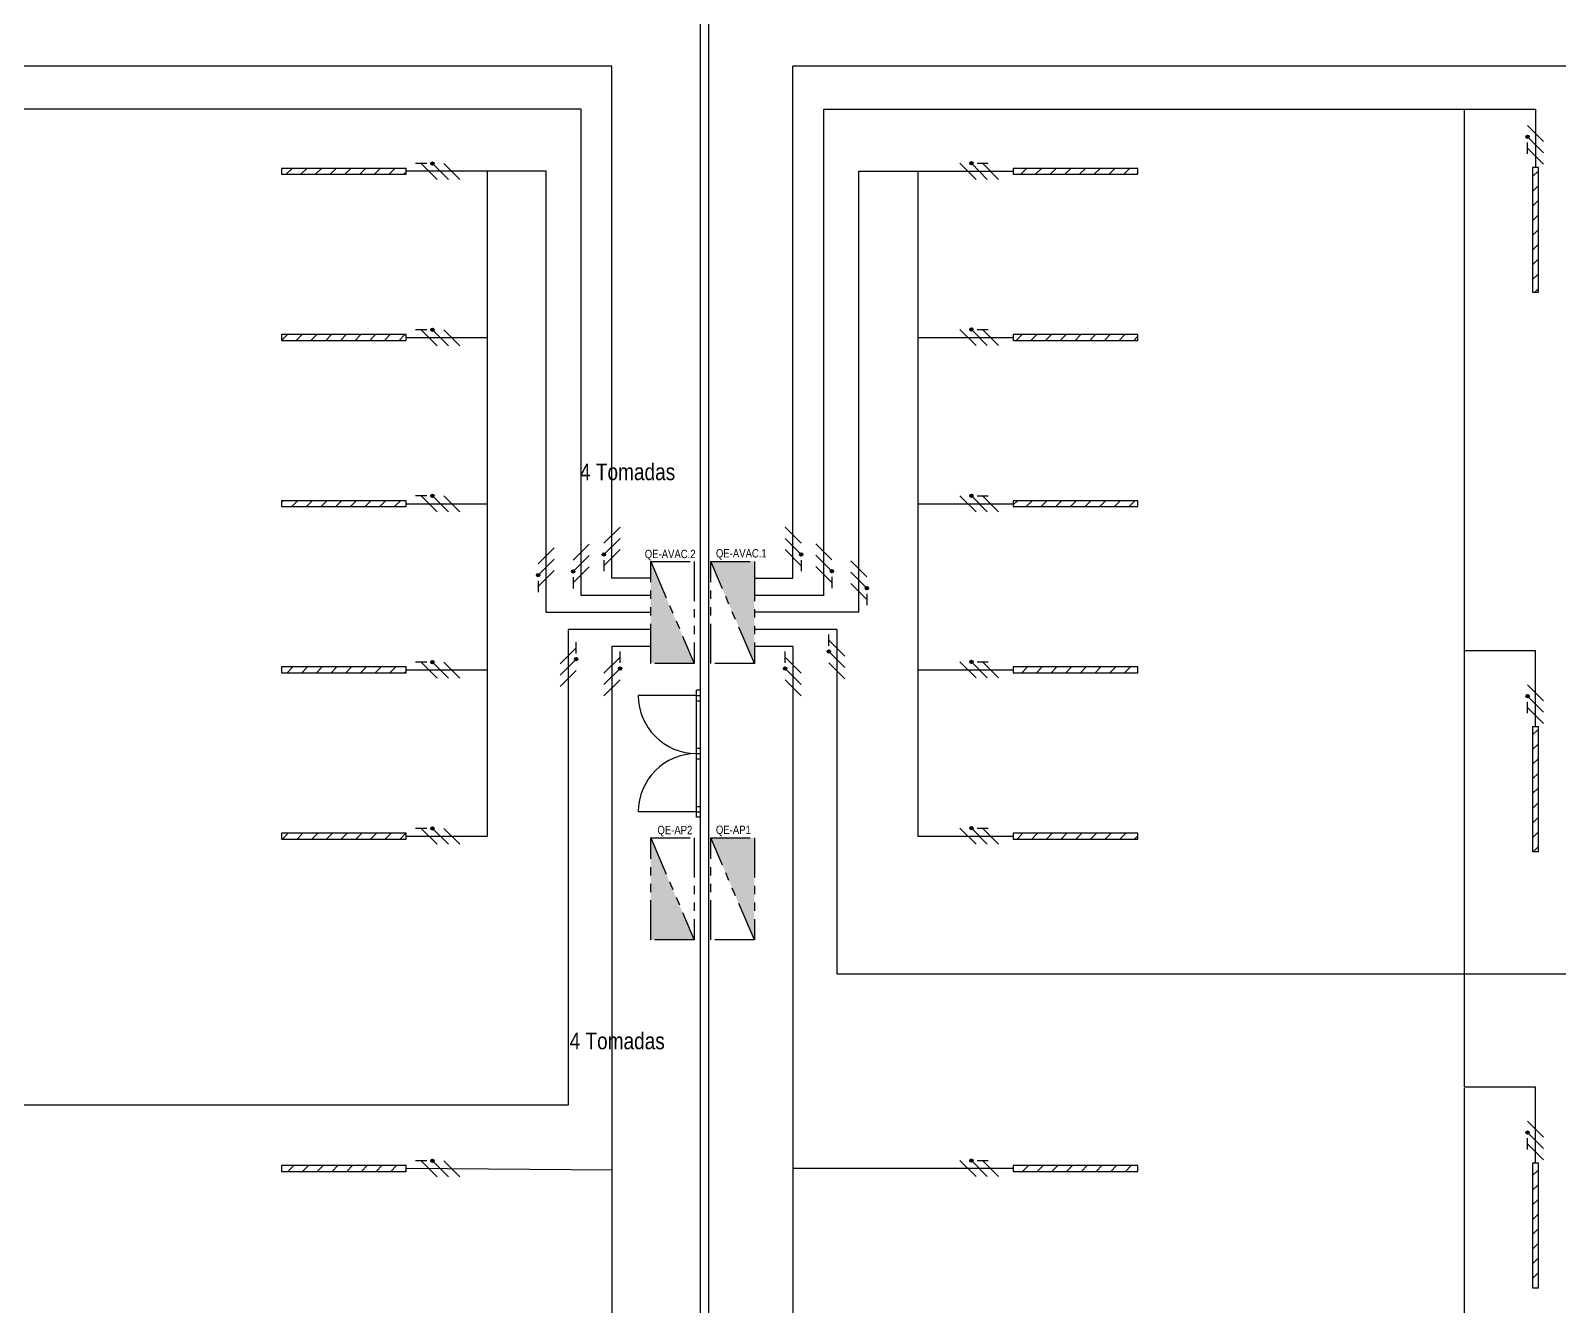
# Model space of a CAD drawing. Header units: millimetres. Extents: x -35961 to -35580, y 154458 to 154764.
# Drawn here: x -35837.5 to -35819.11, y 154649.51 to 154664.86 of the extents above; entities that cross this region are included whole.
import ezdxf

# ---------------------------------------------------------------- set-up
doc = ezdxf.new("R2010")
doc.units = ezdxf.units.MM
doc.header["$MEASUREMENT"] = 0
doc.linetypes.add('PHANTOM2', pattern=[31.75, 15.875, -3.175, 3.175, -3.175, 3.175, -3.175])
for name, color, linetype in [('ELÉCTRICO', 255, 'Continuous'), ('Iluminação', 2, 'Continuous'), ('IluminaçãoPlanta', 50, 'Continuous'), ('NomeMáquinas', 41, 'Continuous'), ('NomesQuadros', 255, 'Continuous'), ('Projecto', 252, 'Continuous'), ('QuadrosEletricos', 80, 'Continuous')]:
    doc.layers.add(name, color=color, linetype=linetype)
doc.styles.get("Standard").update_dxf_attribs({"font": 'ARIALN.TTF'})

msp = doc.modelspace()

# ---------------------------------------------------------------- hatches: boundary and pattern name
at = {"layer": 'IluminaçãoPlanta', "linetype": 'Continuous', "ltscale": 0.03, "transparency": 33554687}
h = msp.add_hatch(dxfattribs=at)
h.set_pattern_fill('ANSI31', color=256)
h.set_pattern_definition([(45, (1e-11, 29.68775), (-0.08838834765, 0.08838834765), [])])
h.paths.add_polyline_path([(-35783.935, 154644.146), (-35785.435, 154644.146), (-35785.435, 154644.076), (-35783.935, 154644.076)])
h.paths.add_polyline_path([(-35812.322, 154643.204), (-35813.822, 154643.204), (-35813.822, 154643.134), (-35812.322, 154643.134)])
h.paths.add_polyline_path([(-35812.322, 154645.204), (-35813.822, 154645.204), (-35813.822, 154645.134), (-35812.322, 154645.134)])
h.paths.add_polyline_path([(-35812.322, 154647.204), (-35813.822, 154647.204), (-35813.822, 154647.134), (-35812.322, 154647.134)])
h.paths.add_polyline_path([(-35812.322, 154649.204), (-35813.822, 154649.204), (-35813.822, 154649.134), (-35812.322, 154649.134)])
h.paths.add_polyline_path([(-35812.322, 154651.204), (-35813.822, 154651.204), (-35813.822, 154651.134), (-35812.322, 154651.134)])
h.paths.add_polyline_path([(-35812.322, 154655.204), (-35813.822, 154655.204), (-35813.822, 154655.134), (-35812.322, 154655.134)])
h.paths.add_polyline_path([(-35812.322, 154657.204), (-35813.822, 154657.204), (-35813.822, 154657.134), (-35812.322, 154657.134)])
h.paths.add_polyline_path([(-35812.322, 154659.204), (-35813.822, 154659.204), (-35813.822, 154659.134), (-35812.322, 154659.134)])
h.paths.add_polyline_path([(-35812.322, 154661.204), (-35813.822, 154661.204), (-35813.822, 154661.134), (-35812.322, 154661.134)])
h.paths.add_polyline_path([(-35812.322, 154663.204), (-35813.822, 154663.204), (-35813.822, 154663.134), (-35812.322, 154663.134)])
h.paths.add_polyline_path([(-35824.18, 154663.204), (-35825.68, 154663.204), (-35825.68, 154663.134), (-35824.18, 154663.134)])
h.paths.add_polyline_path([(-35824.18, 154661.204), (-35825.68, 154661.204), (-35825.68, 154661.134), (-35824.18, 154661.134)])
h.paths.add_polyline_path([(-35819.361, 154663.215), (-35819.431, 154663.215), (-35819.431, 154661.715), (-35819.361, 154661.715)])
h.paths.add_polyline_path([(-35824.18, 154659.204), (-35825.68, 154659.204), (-35825.68, 154659.134), (-35824.18, 154659.134)])
h.paths.add_polyline_path([(-35824.18, 154657.204), (-35825.68, 154657.204), (-35825.68, 154657.134), (-35824.18, 154657.134)])
h.paths.add_polyline_path([(-35824.18, 154655.204), (-35825.68, 154655.204), (-35825.68, 154655.134), (-35824.18, 154655.134)])
h.paths.add_polyline_path([(-35819.361, 154656.485), (-35819.431, 154656.485), (-35819.431, 154654.985), (-35819.361, 154654.985)])
h.paths.add_polyline_path([(-35824.18, 154651.204), (-35825.68, 154651.204), (-35825.68, 154651.134), (-35824.18, 154651.134)])
h.paths.add_polyline_path([(-35824.18, 154649.204), (-35825.68, 154649.204), (-35825.68, 154649.134), (-35824.18, 154649.134)])
h.paths.add_polyline_path([(-35819.361, 154651.234), (-35819.431, 154651.234), (-35819.431, 154649.734), (-35819.361, 154649.734)])
h.paths.add_polyline_path([(-35824.18, 154647.204), (-35825.68, 154647.204), (-35825.68, 154647.134), (-35824.18, 154647.134)])
h.paths.add_polyline_path([(-35824.18, 154645.204), (-35825.68, 154645.204), (-35825.68, 154645.134), (-35824.18, 154645.134)])
h.paths.add_polyline_path([(-35824.18, 154643.204), (-35825.68, 154643.204), (-35825.68, 154643.134), (-35824.18, 154643.134)])
h.paths.add_polyline_path([(-35819.361, 154644.704), (-35819.431, 154644.704), (-35819.431, 154643.204), (-35819.361, 154643.204)])
h.paths.add_polyline_path([(-35836.455, 154669.428), (-35836.525, 154669.428), (-35836.525, 154667.928), (-35836.455, 154667.928)])
h.paths.add_polyline_path([(-35840.08, 154669.428), (-35840.15, 154669.428), (-35840.15, 154667.928), (-35840.08, 154667.928)])
h.paths.add_polyline_path([(-35843.705, 154669.428), (-35843.775, 154669.428), (-35843.775, 154667.928), (-35843.705, 154667.928)])
h.paths.add_polyline_path([(-35838.337, 154663.18), (-35838.407, 154663.18), (-35838.407, 154661.68), (-35838.337, 154661.68)])
h.paths.add_polyline_path([(-35844.138, 154663.204), (-35845.638, 154663.204), (-35845.638, 154663.134), (-35844.138, 154663.134)])
h.paths.add_polyline_path([(-35844.138, 154661.204), (-35845.638, 154661.204), (-35845.638, 154661.134), (-35844.138, 154661.134)])
h.paths.add_polyline_path([(-35844.138, 154659.204), (-35845.638, 154659.204), (-35845.638, 154659.134), (-35844.138, 154659.134)])
h.paths.add_polyline_path([(-35832.983, 154663.169), (-35832.983, 154663.204), (-35834.483, 154663.204), (-35834.483, 154663.134), (-35832.983, 154663.134)])
h.paths.add_polyline_path([(-35832.983, 154661.204), (-35834.483, 154661.204), (-35834.483, 154661.134), (-35832.983, 154661.134), (-35832.983, 154661.169)])
h.paths.add_polyline_path([(-35832.983, 154659.169), (-35832.983, 154659.204), (-35834.483, 154659.204), (-35834.483, 154659.134), (-35832.983, 154659.134)])
h.paths.add_polyline_path([(-35832.983, 154657.204), (-35834.483, 154657.204), (-35834.483, 154657.134), (-35832.983, 154657.134), (-35832.983, 154657.169)])
h.paths.add_polyline_path([(-35838.337, 154657.852), (-35838.407, 154657.852), (-35838.407, 154656.352), (-35838.337, 154656.352)])
h.paths.add_polyline_path([(-35832.983, 154655.204), (-35834.483, 154655.204), (-35834.483, 154655.134), (-35832.983, 154655.134), (-35832.983, 154655.169)])
h.paths.add_polyline_path([(-35844.138, 154657.169), (-35844.138, 154657.204), (-35845.638, 154657.204), (-35845.638, 154657.134), (-35844.138, 154657.134)])
h.paths.add_polyline_path([(-35844.138, 154655.204), (-35845.638, 154655.204), (-35845.638, 154655.134), (-35844.138, 154655.134), (-35844.138, 154655.169)])
h.paths.add_polyline_path([(-35838.337, 154653.852), (-35838.407, 154653.852), (-35838.407, 154652.352), (-35838.337, 154652.352)])
h.paths.add_polyline_path([(-35844.147, 154651.169), (-35844.147, 154651.204), (-35845.647, 154651.204), (-35845.647, 154651.134), (-35844.147, 154651.134)])
h.paths.add_polyline_path([(-35844.147, 154649.204), (-35845.647, 154649.204), (-35845.647, 154649.134), (-35844.147, 154649.134), (-35844.147, 154649.169)])
h.paths.add_polyline_path([(-35838.337, 154649.852), (-35838.407, 154649.852), (-35838.407, 154648.352), (-35838.337, 154648.352)])
h.paths.add_polyline_path([(-35844.147, 154647.204), (-35845.647, 154647.204), (-35845.647, 154647.134), (-35844.147, 154647.134), (-35844.147, 154647.169)])
h.paths.add_polyline_path([(-35832.983, 154651.204), (-35834.483, 154651.204), (-35834.483, 154651.134), (-35832.983, 154651.134), (-35832.983, 154651.169)])
h.paths.add_polyline_path([(-35832.983, 154649.169), (-35832.983, 154649.204), (-35834.483, 154649.204), (-35834.483, 154649.134), (-35832.983, 154649.134)])
h.paths.add_polyline_path([(-35832.983, 154647.169), (-35832.983, 154647.204), (-35834.483, 154647.204), (-35834.483, 154647.134), (-35832.983, 154647.134)])
h.paths.add_polyline_path([(-35832.983, 154645.169), (-35832.983, 154645.204), (-35834.483, 154645.204), (-35834.483, 154645.134), (-35832.983, 154645.134)])
h.paths.add_polyline_path([(-35832.983, 154643.204), (-35834.483, 154643.204), (-35834.483, 154643.134), (-35832.983, 154643.134), (-35832.983, 154643.169)])
h.paths.add_polyline_path([(-35838.337, 154644.669), (-35838.407, 154644.669), (-35838.407, 154643.169), (-35838.337, 154643.169)])
h.paths.add_polyline_path([(-35844.147, 154643.204), (-35845.647, 154643.204), (-35845.647, 154643.134), (-35844.147, 154643.134), (-35844.147, 154643.169)])
h.paths.add_polyline_path([(-35844.147, 154645.169), (-35844.147, 154645.204), (-35845.647, 154645.204), (-35845.647, 154645.134), (-35844.147, 154645.134)])
h.paths.add_polyline_path([(-35841.761, 154637.133), (-35843.261, 154637.133), (-35843.261, 154637.063), (-35841.761, 154637.063)])
h.paths.add_polyline_path([(-35841.761, 154635.093), (-35843.261, 154635.093), (-35843.261, 154635.023), (-35841.761, 154635.023)])
h.paths.add_polyline_path([(-35841.761, 154633.253), (-35843.261, 154633.253), (-35843.261, 154633.183), (-35841.761, 154633.183)])
h.paths.add_polyline_path([(-35841.761, 154631.413), (-35843.261, 154631.413), (-35843.261, 154631.343), (-35841.761, 154631.343)])
h.paths.add_polyline_path([(-35820.618, 154637.801), (-35820.618, 154638.249), (-35820.723, 154638.249), (-35820.723, 154637.801)], flags=9)
h.paths.add_polyline_path([(-35825.267, 154635.096), (-35824.818, 154635.096), (-35824.818, 154635.201), (-35825.267, 154635.201)], flags=9)
h.paths.add_polyline_path([(-35830.542, 154636.271), (-35830.093, 154636.271), (-35830.093, 154636.376), (-35830.542, 154636.376)], flags=9)
h.paths.add_polyline_path([(-35834.944, 154636.249), (-35834.495, 154636.249), (-35834.495, 154636.354), (-35834.944, 154636.354)], flags=9)
h.paths.add_polyline_path([(-35831.681, 154634.356), (-35831.232, 154634.356), (-35831.232, 154634.461), (-35831.681, 154634.461)], flags=9)
h.paths.add_polyline_path([(-35833.78, 154633.918), (-35833.152, 154633.918), (-35833.152, 154634.408), (-35833.78, 154634.408)], flags=9)
h.paths.add_polyline_path([(-35835.081, 154633.918), (-35834.453, 154633.918), (-35834.453, 154634.408), (-35835.081, 154634.408)], flags=9)
h.paths.add_polyline_path([(-35837.183, 154631.878), (-35837.183, 154632.295), (-35837.32, 154632.295), (-35837.32, 154631.878)], flags=9)
h.paths.add_polyline_path([(-35837.183, 154631.203), (-35837.183, 154631.62), (-35837.319, 154631.62), (-35837.319, 154631.203)], flags=9)
h.paths.add_polyline_path([(-35837.141, 154630.365), (-35837.141, 154631.092), (-35837.414, 154631.092), (-35837.414, 154630.365)], flags=9)
h.paths.add_polyline_path([(-35837.141, 154629.595), (-35837.141, 154630.322), (-35837.414, 154630.322), (-35837.414, 154629.595)], flags=9)
h.paths.add_polyline_path([(-35820.397, 154637.72), (-35819.151, 154637.72), (-35819.151, 154638.141), (-35820.397, 154638.141)], flags=9)
h.paths.add_polyline_path([(-35845.857, 154638.164), (-35844.611, 154638.164), (-35844.611, 154638.585), (-35845.857, 154638.585)], flags=9)
h.paths.add_polyline_path([(-35832.406, 154666.646), (-35831.16, 154666.646), (-35831.16, 154667.067), (-35832.406, 154667.067)], flags=9)
h.paths.add_polyline_path([(-35814.034, 154667.154), (-35812.788, 154667.154), (-35812.788, 154667.574), (-35814.034, 154667.574)], flags=9)
h.paths.add_polyline_path([(-35822.226, 154667.12), (-35821.095, 154667.12), (-35821.095, 154667.541), (-35822.226, 154667.541)], flags=9)
h.paths.add_polyline_path([(-35830.946, 154659.343), (-35829.7, 154659.343), (-35829.7, 154659.763), (-35830.946, 154659.763)], flags=9)
h.paths.add_polyline_path([(-35831.071, 154652.495), (-35829.825, 154652.495), (-35829.825, 154652.915), (-35831.071, 154652.915)], flags=9)
h.paths.add_polyline_path([(-35792.67, 154621.399), (-35789.458, 154621.399), (-35789.458, 154621.924), (-35792.67, 154621.924)], flags=9)
h.paths.add_polyline_path([(-35782.842, 154640.578), (-35778.81, 154640.578), (-35778.81, 154641.314), (-35782.842, 154641.314)], flags=9)
h.paths.add_polyline_path([(-35782.89, 154642.28), (-35775.762, 154642.28), (-35775.762, 154643.016), (-35782.89, 154643.016)], flags=9)
h.paths.add_polyline_path([(-35782.917, 154643.736), (-35778.997, 154643.736), (-35778.997, 154644.472), (-35782.917, 154644.472)], flags=9)
h.paths.add_polyline_path([(-35788.012, 154644.729), (-35779.324, 154644.729), (-35779.324, 154646.201), (-35788.012, 154646.201)], flags=9)
h.paths.add_polyline_path([(-35846.773, 154629.558), (-35845.23, 154629.558), (-35845.23, 154629.786), (-35846.773, 154629.786)], flags=9)
h.paths.add_polyline_path([(-35847.183, 154629.614), (-35846.923, 154629.614), (-35846.923, 154629.764), (-35847.183, 154629.764)], flags=9)
h.paths.add_polyline_path([(-35836.957, 154634.28), (-35835.711, 154634.28), (-35835.711, 154634.458), (-35836.957, 154634.458)], flags=9)
h.paths.add_polyline_path([(-35837.347, 154634.288), (-35837.088, 154634.288), (-35837.088, 154634.438), (-35837.347, 154634.438)], flags=9)
h.paths.add_polyline_path([(-35823.309, 154638.5), (-35823.05, 154638.5), (-35823.05, 154638.65), (-35823.309, 154638.65)], flags=9)
h.paths.add_polyline_path([(-35828.94, 154638.569), (-35828.68, 154638.569), (-35828.68, 154638.719), (-35828.94, 154638.719)], flags=9)
h.paths.add_polyline_path([(-35837.253, 154636.263), (-35836.993, 154636.263), (-35836.993, 154636.413), (-35837.253, 154636.413)], flags=9)
h.paths.add_polyline_path([(-35832.018, 154638.532), (-35831.754, 154638.532), (-35831.754, 154638.682), (-35832.018, 154638.682)], flags=9)
h.paths.add_polyline_path([(-35820.322, 154638.615), (-35820.091, 154638.615), (-35820.091, 154638.765), (-35820.322, 154638.765)], flags=9)
h.paths.add_polyline_path([(-35821.094, 154629.561), (-35820.834, 154629.561), (-35820.834, 154629.711), (-35821.094, 154629.711)], flags=9)
h.paths.add_polyline_path([(-35848.945, 154665.864), (-35848.074, 154665.864), (-35848.074, 154666.074), (-35848.945, 154666.074)], flags=9)
h.paths.add_polyline_path([(-35779.778, 154658.202), (-35778.092, 154658.202), (-35778.092, 154658.63), (-35779.778, 154658.63)], flags=9)
h.paths.add_polyline_path([(-35779.767, 154659.099), (-35778.116, 154659.099), (-35778.116, 154659.527), (-35779.767, 154659.527)], flags=9)
h.paths.add_polyline_path([(-35780.334, 154662.55), (-35778.191, 154662.55), (-35778.191, 154662.979), (-35780.334, 154662.979)], flags=9)
h.paths.add_polyline_path([(-35779.778, 154658.66), (-35778.093, 154658.66), (-35778.093, 154659.088), (-35779.778, 154659.088)], flags=9)
h.paths.add_polyline_path([(-35788.231, 154658.605), (-35782.619, 154658.605), (-35782.619, 154659.154), (-35788.231, 154659.154)], flags=9)
h.paths.add_polyline_path([(-35788.231, 154658.125), (-35782.139, 154658.125), (-35782.139, 154658.674), (-35788.231, 154658.674)], flags=9)
h.paths.add_polyline_path([(-35789.529, 154658.237), (-35788.689, 154658.237), (-35788.689, 154658.597), (-35789.529, 154658.597)], flags=9)
h.paths.add_polyline_path([(-35789.529, 154658.717), (-35788.677, 154658.717), (-35788.677, 154659.077), (-35789.529, 154659.077)], flags=9)
h.paths.add_polyline_path([(-35822.961, 154629.502), (-35821.251, 154629.502), (-35821.251, 154629.73), (-35822.961, 154629.73)], flags=9)
h.paths.add_polyline_path([(-35819.872, 154638.624), (-35817.36, 154638.624), (-35817.36, 154638.774), (-35819.872, 154638.774)], flags=9)
h.paths.add_polyline_path([(-35814.933, 154635.933), (-35813.708, 154635.933), (-35813.708, 154636.201), (-35814.933, 154636.201)], flags=9)
h.paths.add_polyline_path([(-35814.901, 154633.953), (-35813.676, 154633.953), (-35813.676, 154634.221), (-35814.901, 154634.221)], flags=9)
h.paths.add_polyline_path([(-35814.092, 154635.174), (-35810.599, 154635.174), (-35810.599, 154635.517), (-35814.092, 154635.517)], flags=9)
h.paths.add_polyline_path([(-35814.892, 154637.931), (-35811.099, 154637.931), (-35811.099, 154638.274), (-35814.892, 154638.274)], flags=9)
h.paths.add_polyline_path([(-35814.145, 154634.318), (-35810.638, 154634.318), (-35810.638, 154634.661), (-35814.145, 154634.661)], flags=9)
h.paths.add_polyline_path([(-35814.877, 154632.108), (-35811.07, 154632.108), (-35811.07, 154632.451), (-35814.877, 154632.451)], flags=9)
h.paths.add_polyline_path([(-35812.743, 154635.783), (-35812.104, 154635.783), (-35812.104, 154636.053), (-35812.743, 154636.053)], flags=9)
h.paths.add_polyline_path([(-35814.724, 154636.243), (-35814.085, 154636.243), (-35814.085, 154636.513), (-35814.724, 154636.513)], flags=9)
h.paths.add_polyline_path([(-35814.724, 154638.293), (-35814.077, 154638.293), (-35814.077, 154638.563), (-35814.724, 154638.563)], flags=9)
h.paths.add_polyline_path([(-35812.745, 154634.073), (-35812.107, 154634.073), (-35812.107, 154634.343), (-35812.745, 154634.343)], flags=9)
h.paths.add_polyline_path([(-35814.699, 154633.613), (-35814.06, 154633.613), (-35814.06, 154633.883), (-35814.699, 154633.883)], flags=9)
h.paths.add_polyline_path([(-35814.724, 154631.863), (-35814.094, 154631.863), (-35814.094, 154632.133), (-35814.724, 154632.133)], flags=9)
h.paths.add_polyline_path([(-35836.89, 154636.312), (-35835.835, 154636.312), (-35835.835, 154636.462), (-35836.89, 154636.462)], flags=9)
h.paths.add_polyline_path([(-35831.664, 154638.541), (-35830.167, 154638.541), (-35830.167, 154638.719), (-35831.664, 154638.719)], flags=9)
h.paths.add_polyline_path([(-35828.596, 154638.582), (-35826.003, 154638.582), (-35826.003, 154638.761), (-35828.596, 154638.761)], flags=9)
h.paths.add_polyline_path([(-35822.956, 154638.469), (-35822.206, 154638.469), (-35822.206, 154638.647), (-35822.956, 154638.647)], flags=9)
h.paths.add_polyline_path([(-35779.839, 154660.633), (-35778.153, 154660.633), (-35778.153, 154661.061), (-35779.839, 154661.061)], flags=9)
h.paths.add_polyline_path([(-35788.262, 154660.563), (-35782.193, 154660.563), (-35782.193, 154661.112), (-35788.262, 154661.112)], flags=9)
h.paths.add_polyline_path([(-35789.56, 154660.675), (-35788.697, 154660.675), (-35788.697, 154661.035), (-35789.56, 154661.035)], flags=9)
h.paths.add_polyline_path([(-35832.638, 154638.99), (-35830.472, 154638.99), (-35830.472, 154639.264), (-35832.638, 154639.264)], flags=9)
h.paths.add_polyline_path([(-35830.286, 154639.026), (-35829.647, 154639.026), (-35829.647, 154639.296), (-35830.286, 154639.296)], flags=9)
h.paths.add_polyline_path([(-35821.24, 154666.586), (-35820.056, 154666.586), (-35820.056, 154666.736), (-35821.24, 154666.736)], flags=9)
h.paths.add_polyline_path([(-35814.894, 154666.568), (-35813.763, 154666.568), (-35813.763, 154666.718), (-35814.894, 154666.718)], flags=9)
h.paths.add_polyline_path([(-35835.139, 154666.628), (-35833.72, 154666.628), (-35833.72, 154666.857), (-35835.139, 154666.857)], flags=9)
h.paths.add_polyline_path([(-35828.286, 154639.027), (-35826.155, 154639.027), (-35826.155, 154639.302), (-35828.286, 154639.302)], flags=9)
h.paths.add_polyline_path([(-35780.162, 154666.005), (-35778.247, 154666.005), (-35778.247, 154666.434), (-35780.162, 154666.434)], flags=9)
h.paths.add_polyline_path([(-35779.785, 154659.621), (-35778.1, 154659.621), (-35778.1, 154660.049), (-35779.785, 154660.049)], flags=9)
h.paths.add_polyline_path([(-35779.777, 154660.135), (-35778.126, 154660.135), (-35778.126, 154660.564), (-35779.777, 154660.564)], flags=9)
h.paths.add_polyline_path([(-35780.062, 154661.095), (-35778.148, 154661.095), (-35778.148, 154661.523), (-35780.062, 154661.523)], flags=9)
h.paths.add_polyline_path([(-35780.077, 154661.569), (-35778.163, 154661.569), (-35778.163, 154661.998), (-35780.077, 154661.998)], flags=9)
h.paths.add_polyline_path([(-35780.066, 154662.065), (-35778.163, 154662.065), (-35778.163, 154662.494), (-35780.066, 154662.494)], flags=9)
h.paths.add_polyline_path([(-35780.347, 154663.028), (-35778.204, 154663.028), (-35778.204, 154663.457), (-35780.347, 154663.457)], flags=9)
h.paths.add_polyline_path([(-35780.126, 154663.499), (-35778.211, 154663.499), (-35778.211, 154663.928), (-35780.126, 154663.928)], flags=9)
h.paths.add_polyline_path([(-35779.874, 154663.979), (-35778.2, 154663.979), (-35778.2, 154664.408), (-35779.874, 154664.408)], flags=9)
h.paths.add_polyline_path([(-35780.137, 154664.495), (-35778.223, 154664.495), (-35778.223, 154664.923), (-35780.137, 154664.923)], flags=9)
h.paths.add_polyline_path([(-35780.118, 154664.996), (-35778.238, 154664.996), (-35778.238, 154665.424), (-35780.118, 154665.424)], flags=9)
h.paths.add_polyline_path([(-35779.922, 154665.525), (-35778.236, 154665.525), (-35778.236, 154665.954), (-35779.922, 154665.954)], flags=9)
h.paths.add_polyline_path([(-35780.124, 154666.561), (-35778.244, 154666.561), (-35778.244, 154666.99), (-35780.124, 154666.99)], flags=9)
h.paths.add_polyline_path([(-35788.238, 154659.566), (-35782.649, 154659.566), (-35782.649, 154660.115), (-35788.238, 154660.115)], flags=9)
h.paths.add_polyline_path([(-35788.296, 154662.005), (-35784.65, 154662.005), (-35784.65, 154662.554), (-35788.296, 154662.554)], flags=9)
h.paths.add_polyline_path([(-35788.296, 154663.445), (-35784.353, 154663.445), (-35784.353, 154663.994), (-35788.296, 154663.994)], flags=9)
h.paths.add_polyline_path([(-35788.289, 154665.571), (-35784.695, 154665.571), (-35784.695, 154666), (-35788.289, 154666)], flags=9)
h.paths.add_polyline_path([(-35788.286, 154666.607), (-35786.486, 154666.607), (-35786.486, 154667.036), (-35788.286, 154667.036)], flags=9)
h.paths.add_polyline_path([(-35780.136, 154667.088), (-35778.233, 154667.088), (-35778.233, 154667.516), (-35780.136, 154667.516)], flags=9)
h.paths.add_polyline_path([(-35788.252, 154659.186), (-35786.292, 154659.186), (-35786.292, 154659.615), (-35788.252, 154659.615)], flags=9)
h.paths.add_polyline_path([(-35788.276, 154660.181), (-35786.316, 154660.181), (-35786.316, 154660.61), (-35788.276, 154660.61)], flags=9)
h.paths.add_polyline_path([(-35788.242, 154661.156), (-35784.83, 154661.156), (-35784.83, 154661.516), (-35788.242, 154661.516)], flags=9)
h.paths.add_polyline_path([(-35788.296, 154662.485), (-35783.965, 154662.485), (-35783.965, 154663.034), (-35788.296, 154663.034)], flags=9)
h.paths.add_polyline_path([(-35788.242, 154661.636), (-35784.705, 154661.636), (-35784.705, 154661.996), (-35788.242, 154661.996)], flags=9)
h.paths.add_polyline_path([(-35788.296, 154662.965), (-35784.033, 154662.965), (-35784.033, 154663.514), (-35788.296, 154663.514)], flags=9)
h.paths.add_polyline_path([(-35788.296, 154663.925), (-35784.193, 154663.925), (-35784.193, 154664.474), (-35788.296, 154664.474)], flags=9)
h.paths.add_polyline_path([(-35789.536, 154659.198), (-35788.685, 154659.198), (-35788.685, 154659.558), (-35789.536, 154659.558)], flags=9)
h.paths.add_polyline_path([(-35789.536, 154659.678), (-35788.685, 154659.678), (-35788.685, 154660.038), (-35789.536, 154660.038)], flags=9)
h.paths.add_polyline_path([(-35789.56, 154660.192), (-35788.709, 154660.192), (-35788.709, 154660.552), (-35789.56, 154660.552)], flags=9)
h.paths.add_polyline_path([(-35789.56, 154661.156), (-35788.709, 154661.156), (-35788.709, 154661.516), (-35789.56, 154661.516)], flags=9)
h.paths.add_polyline_path([(-35789.56, 154661.636), (-35788.709, 154661.636), (-35788.709, 154661.996), (-35789.56, 154661.996)], flags=9)
h.paths.add_polyline_path([(-35788.312, 154666.051), (-35782.089, 154666.051), (-35782.089, 154666.48), (-35788.312, 154666.48)], flags=9)
h.paths.add_polyline_path([(-35789.56, 154662.116), (-35788.777, 154662.116), (-35788.777, 154662.476), (-35789.56, 154662.476)], flags=9)
h.paths.add_polyline_path([(-35789.56, 154662.596), (-35788.709, 154662.596), (-35788.709, 154662.956), (-35789.56, 154662.956)], flags=9)
h.paths.add_polyline_path([(-35789.56, 154663.076), (-35788.949, 154663.076), (-35788.949, 154663.436), (-35789.56, 154663.436)], flags=9)
h.paths.add_polyline_path([(-35788.287, 154664.54), (-35785.299, 154664.54), (-35785.299, 154664.969), (-35788.287, 154664.969)], flags=9)
h.paths.add_polyline_path([(-35788.264, 154667.145), (-35782.235, 154667.145), (-35782.235, 154667.505), (-35788.264, 154667.505)], flags=9)
h.paths.add_polyline_path([(-35789.56, 154663.556), (-35788.937, 154663.556), (-35788.937, 154663.916), (-35789.56, 154663.916)], flags=9)
h.paths.add_polyline_path([(-35789.56, 154664.036), (-35788.937, 154664.036), (-35788.937, 154664.396), (-35789.56, 154664.396)], flags=9)
h.paths.add_polyline_path([(-35788.257, 154665.053), (-35785.726, 154665.053), (-35785.726, 154665.413), (-35788.257, 154665.413)], flags=9)
h.paths.add_polyline_path([(-35789.571, 154664.552), (-35788.949, 154664.552), (-35788.949, 154664.912), (-35789.571, 154664.912)], flags=9)
h.paths.add_polyline_path([(-35789.587, 154665.053), (-35788.964, 154665.053), (-35788.964, 154665.413), (-35789.587, 154665.413)], flags=9)
h.paths.add_polyline_path([(-35789.596, 154665.583), (-35788.962, 154665.583), (-35788.962, 154665.943), (-35789.596, 154665.943)], flags=9)
h.paths.add_polyline_path([(-35789.596, 154666.063), (-35788.973, 154666.063), (-35788.973, 154666.423), (-35789.596, 154666.423)], flags=9)
h.paths.add_polyline_path([(-35789.593, 154666.619), (-35788.97, 154666.619), (-35788.97, 154666.979), (-35789.593, 154666.979)], flags=9)
h.paths.add_polyline_path([(-35789.582, 154667.145), (-35789.028, 154667.145), (-35789.028, 154667.505), (-35789.582, 154667.505)], flags=9)
h.paths.add_polyline_path([(-35785.827, 154668.123), (-35780.644, 154668.123), (-35780.644, 154668.551), (-35785.827, 154668.551)], flags=9)
h.paths.add_polyline_path([(-35828.985, 154639.054), (-35828.526, 154639.054), (-35828.526, 154639.324), (-35828.985, 154639.324)], flags=9)
h.paths.add_polyline_path([(-35813.572, 154666.578), (-35812.934, 154666.578), (-35812.934, 154666.848), (-35813.572, 154666.848)], flags=9)
h.paths.add_polyline_path([(-35822.062, 154666.578), (-35821.423, 154666.578), (-35821.423, 154666.848), (-35822.062, 154666.848)], flags=9)
h.paths.add_polyline_path([(-35833.57, 154666.591), (-35832.983, 154666.591), (-35832.983, 154666.861), (-35833.57, 154666.861)], flags=9)
h.paths.add_polyline_path([(-35847.651, 154628.745), (-35843.942, 154628.745), (-35843.942, 154629.045), (-35847.651, 154629.045)], flags=9)
h = msp.add_hatch(color=256, dxfattribs=at)
h.dxf.hatch_style = 1
h.paths.add_polyline_path([(-35819.512, 154663.584, 1), (-35819.472, 154663.584, 1)])
h = msp.add_hatch(color=256, dxfattribs=at)
h.dxf.hatch_style = 1
h.paths.add_polyline_path([(-35832.688, 154663.262, 1), (-35832.648, 154663.262, 1)])
h = msp.add_hatch(color=256, dxfattribs=at)
h.dxf.hatch_style = 1
h.paths.add_polyline_path([(-35826.204, 154663.265, 1), (-35826.164, 154663.265, 1)])
h = msp.add_hatch(color=256, dxfattribs=at)
h.dxf.hatch_style = 1
h.paths.add_polyline_path([(-35832.688, 154661.262, 1), (-35832.648, 154661.262, 1)])
h = msp.add_hatch(color=256, dxfattribs=at)
h.dxf.hatch_style = 1
h.paths.add_polyline_path([(-35826.204, 154661.265, 1), (-35826.164, 154661.265, 1)])
h = msp.add_hatch(color=256, dxfattribs=at)
h.dxf.hatch_style = 1
h.paths.add_polyline_path([(-35832.688, 154659.262, 1), (-35832.648, 154659.262, 1)])
h = msp.add_hatch(color=256, dxfattribs=at)
h.dxf.hatch_style = 1
h.paths.add_polyline_path([(-35826.204, 154659.265, 1), (-35826.164, 154659.265, 1)])
h = msp.add_hatch(color=256, dxfattribs=at)
h.dxf.hatch_style = 1
h.paths.add_polyline_path([(-35830.584, 154658.559, 1), (-35830.624, 154658.559, 1)])
h = msp.add_hatch(color=256, dxfattribs=at)
h.dxf.hatch_style = 1
h.paths.add_polyline_path([(-35828.213, 154658.559, 1), (-35828.253, 154658.559, 1)])
h = msp.add_hatch(color=256, dxfattribs=at)
h.dxf.hatch_style = 1
h.paths.add_polyline_path([(-35831.376, 154658.309, 1), (-35831.416, 154658.309, 1)])
h = msp.add_hatch(color=256, dxfattribs=at)
h.dxf.hatch_style = 1
h.paths.add_polyline_path([(-35830.956, 154658.354, 1), (-35830.996, 154658.354, 1)])
h = msp.add_hatch(color=256, dxfattribs=at)
h.dxf.hatch_style = 1
h.paths.add_polyline_path([(-35827.841, 154658.356, 1), (-35827.881, 154658.356, 1)])
h = msp.add_hatch(color=256, dxfattribs=at)
h.dxf.hatch_style = 1
h.paths.add_polyline_path([(-35827.421, 154658.152, 1), (-35827.461, 154658.152, 1)])
h = msp.add_hatch(color=256, dxfattribs=at)
h.dxf.hatch_style = 1
h.paths.add_polyline_path([(-35830.96, 154657.299, 1), (-35830.92, 154657.299, 1)])
h = msp.add_hatch(color=256, dxfattribs=at)
h.dxf.hatch_style = 1
h.paths.add_polyline_path([(-35827.917, 154657.39, 1), (-35827.877, 154657.39, 1)])
h = msp.add_hatch(color=256, dxfattribs=at)
h.dxf.hatch_style = 1
h.paths.add_polyline_path([(-35832.688, 154657.262, 1), (-35832.648, 154657.262, 1)])
h = msp.add_hatch(color=256, dxfattribs=at)
h.dxf.hatch_style = 1
h.paths.add_polyline_path([(-35830.431, 154657.185, 1), (-35830.391, 154657.185, 1)])
h = msp.add_hatch(color=256, dxfattribs=at)
h.dxf.hatch_style = 1
h.paths.add_polyline_path([(-35828.446, 154657.185, 1), (-35828.406, 154657.185, 1)])
h = msp.add_hatch(color=256, dxfattribs=at)
h.dxf.hatch_style = 1
h.paths.add_polyline_path([(-35826.204, 154657.265, 1), (-35826.164, 154657.265, 1)])
h = msp.add_hatch(color=256, dxfattribs=at)
h.dxf.hatch_style = 1
h.paths.add_polyline_path([(-35819.512, 154656.853, 1), (-35819.472, 154656.853, 1)])
h = msp.add_hatch(color=256, dxfattribs=at)
h.dxf.hatch_style = 1
h.paths.add_polyline_path([(-35832.688, 154655.262, 1), (-35832.648, 154655.262, 1)])
h = msp.add_hatch(color=256, dxfattribs=at)
h.dxf.hatch_style = 1
h.paths.add_polyline_path([(-35826.204, 154655.265, 1), (-35826.164, 154655.265, 1)])
h = msp.add_hatch(color=256, dxfattribs=at)
h.dxf.hatch_style = 1
h.paths.add_polyline_path([(-35819.512, 154651.602, 1), (-35819.472, 154651.602, 1)])
h = msp.add_hatch(color=256, dxfattribs=at)
h.dxf.hatch_style = 1
h.paths.add_polyline_path([(-35832.688, 154651.262, 1), (-35832.648, 154651.262, 1)])
h = msp.add_hatch(color=256, dxfattribs=at)
h.dxf.hatch_style = 1
h.paths.add_polyline_path([(-35826.204, 154651.265, 1), (-35826.164, 154651.265, 1)])
at = {"layer": 'QuadrosEletricos', "linetype": 'PHANTOM2', "ltscale": 0.03}
h = msp.add_hatch(color=256, dxfattribs=at)
h.dxf.hatch_style = 1
h.paths.add_polyline_path([(-35830.042, 154657.247), (-35829.517, 154657.247), (-35830.042, 154658.474)])
h = msp.add_hatch(color=256, dxfattribs=at)
h.dxf.hatch_style = 1
h.paths.add_polyline_path([(-35828.795, 154658.474), (-35829.32, 154658.474), (-35828.795, 154657.247)])
h = msp.add_hatch(color=256, dxfattribs=at)
h.dxf.hatch_style = 1
h.paths.add_polyline_path([(-35830.042, 154653.92), (-35829.517, 154653.92), (-35830.042, 154655.147)])
h = msp.add_hatch(color=256, dxfattribs=at)
h.dxf.hatch_style = 1
h.paths.add_polyline_path([(-35828.795, 154655.147), (-35829.32, 154655.147), (-35828.795, 154653.92)])

# ---------------------------------------------------------------- linework, layer by layer
at = {"layer": 'ELÉCTRICO', "color": 8, "linetype": 'Continuous', "ltscale": 0.03}
for p, q in [((-35829.446, 154666.281, 0), (-35829.446, 154638.883, 0)), ((-35829.446, 154666.281, 0), (-35829.446, 154638.883, 0)), ((-35829.446, 154666.281, 0), (-35829.446, 154638.883, 0)), ((-35829.446, 154666.281, 0), (-35829.446, 154638.883, 0)), ((-35829.446, 154666.281, 0), (-35829.446, 154638.883, 0)), ((-35829.446, 154666.281, 0), (-35829.446, 154638.883, 0)), ((-35829.348, 154666.281, 0), (-35829.348, 154638.883, 0))]:
    msp.add_line(p, q, dxfattribs=at)
at = {"layer": 'Iluminação'}
for p, q in [((-35819.3, 154663.527), (-35819.492, 154663.72)), ((-35819.3, 154663.391), (-35819.492, 154663.584)), ((-35819.492, 154663.379), (-35819.492, 154663.516)), ((-35819.3, 154663.255), (-35819.492, 154663.448)), ((-35832.736, 154663.262), (-35832.872, 154663.262)), ((-35832.612, 154663.07), (-35832.804, 154663.262)), ((-35832.476, 154663.07), (-35832.668, 154663.262)), ((-35832.339, 154663.07), (-35832.532, 154663.262)), ((-35826.321, 154663.265), (-35826.128, 154663.072)), ((-35826.184, 154663.265), (-35825.992, 154663.072)), ((-35826.116, 154663.265), (-35825.98, 154663.265)), ((-35826.048, 154663.265), (-35825.856, 154663.072)), ((-35832.736, 154661.262), (-35832.872, 154661.262)), ((-35832.612, 154661.07), (-35832.804, 154661.262)), ((-35832.476, 154661.07), (-35832.668, 154661.262)), ((-35832.339, 154661.07), (-35832.532, 154661.262)), ((-35826.321, 154661.265), (-35826.128, 154661.072)), ((-35826.184, 154661.265), (-35825.992, 154661.072)), ((-35826.116, 154661.265), (-35825.98, 154661.265)), ((-35826.048, 154661.265), (-35825.856, 154661.072)), ((-35832.736, 154659.262), (-35832.872, 154659.262)), ((-35832.612, 154659.07), (-35832.804, 154659.262)), ((-35832.476, 154659.07), (-35832.668, 154659.262)), ((-35832.339, 154659.07), (-35832.532, 154659.262)), ((-35826.321, 154659.265), (-35826.128, 154659.072)), ((-35826.184, 154659.265), (-35825.992, 154659.072)), ((-35826.116, 154659.265), (-35825.98, 154659.265)), ((-35826.048, 154659.265), (-35825.856, 154659.072)), ((-35830.411, 154658.888, 0), (-35830.604, 154658.695, 0)), ((-35828.426, 154658.888, 0), (-35828.233, 154658.695, 0)), ((-35831.203, 154658.638, 0), (-35831.396, 154658.445, 0)), ((-35830.784, 154658.683, 0), (-35830.976, 154658.49, 0)), ((-35830.411, 154658.752, 0), (-35830.604, 154658.559, 0)), ((-35830.411, 154658.616, 0), (-35830.604, 154658.423, 0)), ((-35828.426, 154658.752, 0), (-35828.233, 154658.559, 0)), ((-35828.426, 154658.616, 0), (-35828.233, 154658.423, 0)), ((-35828.054, 154658.684, 0), (-35827.861, 154658.492, 0)), ((-35831.203, 154658.502, 0), (-35831.396, 154658.309, 0)), ((-35830.784, 154658.547, 0), (-35830.976, 154658.354, 0)), ((-35830.784, 154658.411, 0), (-35830.976, 154658.218, 0)), ((-35830.604, 154658.491, 0), (-35830.604, 154658.355, 0)), ((-35828.233, 154658.491, 0), (-35828.233, 154658.355, 0)), ((-35828.054, 154658.548, 0), (-35827.861, 154658.356, 0)), ((-35828.054, 154658.412, 0), (-35827.861, 154658.219, 0)), ((-35827.634, 154658.481, 0), (-35827.441, 154658.288, 0)), ((-35831.203, 154658.366, 0), (-35831.396, 154658.173, 0)), ((-35831.396, 154658.241, 0), (-35831.396, 154658.105, 0)), ((-35830.976, 154658.286, 0), (-35830.976, 154658.15, 0)), ((-35827.861, 154658.288, 0), (-35827.861, 154658.151, 0)), ((-35827.634, 154658.345, 0), (-35827.441, 154658.152, 0)), ((-35827.634, 154658.208, 0), (-35827.441, 154658.016, 0)), ((-35827.441, 154658.084, 0), (-35827.441, 154657.948, 0)), ((-35830.94, 154657.367, 0), (-35830.94, 154657.503, 0)), ((-35827.897, 154657.458, 0), (-35827.897, 154657.594, 0)), ((-35827.705, 154657.333, 0), (-35827.897, 154657.526, 0)), ((-35831.133, 154657.242, 0), (-35830.94, 154657.435, 0)), ((-35831.133, 154657.106, 0), (-35830.94, 154657.299, 0)), ((-35830.604, 154657.128, 0), (-35830.411, 154657.321, 0)), ((-35830.411, 154657.253, 0), (-35830.411, 154657.389, 0)), ((-35828.426, 154657.253, 0), (-35828.426, 154657.389, 0)), ((-35828.233, 154657.128, 0), (-35828.426, 154657.321, 0)), ((-35827.705, 154657.197, 0), (-35827.897, 154657.39, 0)), ((-35832.736, 154657.262), (-35832.872, 154657.262)), ((-35832.612, 154657.07), (-35832.804, 154657.262)), ((-35832.476, 154657.07), (-35832.668, 154657.262)), ((-35832.339, 154657.07), (-35832.532, 154657.262)), ((-35831.133, 154656.97, 0), (-35830.94, 154657.162, 0)), ((-35830.604, 154656.992, 0), (-35830.411, 154657.185, 0)), ((-35828.233, 154656.992, 0), (-35828.426, 154657.185, 0)), ((-35827.705, 154657.061, 0), (-35827.897, 154657.254, 0)), ((-35826.321, 154657.265), (-35826.128, 154657.072)), ((-35826.184, 154657.265), (-35825.992, 154657.072)), ((-35826.116, 154657.265), (-35825.98, 154657.265)), ((-35826.048, 154657.265), (-35825.856, 154657.072)), ((-35830.604, 154656.856, 0), (-35830.411, 154657.049, 0)), ((-35828.233, 154656.856, 0), (-35828.426, 154657.049, 0)), ((-35819.3, 154656.797), (-35819.492, 154656.989)), ((-35819.3, 154656.661), (-35819.492, 154656.853)), ((-35819.492, 154656.649), (-35819.492, 154656.785)), ((-35819.3, 154656.525), (-35819.492, 154656.717)), ((-35832.736, 154655.262), (-35832.872, 154655.262)), ((-35832.612, 154655.07), (-35832.804, 154655.262)), ((-35832.476, 154655.07), (-35832.668, 154655.262)), ((-35832.339, 154655.07), (-35832.532, 154655.262)), ((-35826.321, 154655.265), (-35826.128, 154655.072)), ((-35826.184, 154655.265), (-35825.992, 154655.072)), ((-35826.116, 154655.265), (-35825.98, 154655.265)), ((-35826.048, 154655.265), (-35825.856, 154655.072)), ((-35819.3, 154651.546), (-35819.492, 154651.738)), ((-35819.3, 154651.41), (-35819.492, 154651.602)), ((-35819.492, 154651.398), (-35819.492, 154651.534)), ((-35819.3, 154651.274), (-35819.492, 154651.466)), ((-35832.736, 154651.262), (-35832.872, 154651.262)), ((-35832.612, 154651.07), (-35832.804, 154651.262)), ((-35832.476, 154651.07), (-35832.668, 154651.262)), ((-35832.339, 154651.07), (-35832.532, 154651.262)), ((-35826.321, 154651.265), (-35826.128, 154651.072)), ((-35826.184, 154651.265), (-35825.992, 154651.072)), ((-35826.116, 154651.265), (-35825.98, 154651.265)), ((-35826.048, 154651.265), (-35825.856, 154651.072))]:
    msp.add_line(p, q, dxfattribs=at)
at = {"layer": 'IluminaçãoPlanta', "linetype": 'Continuous', "ltscale": 0.03}
for p, q in [((-35830.508, 154664.433, 0), (-35843.156, 154664.433, 0)), ((-35830.508, 154658.271, 0), (-35830.508, 154664.433, 0)), ((-35828.33, 154658.269, 0), (-35828.33, 154664.433, 0)), ((-35814.804, 154664.433, 0), (-35828.33, 154664.433, 0)), ((-35830.88, 154663.918, 0), (-35838.372, 154663.918, 0)), ((-35830.88, 154658.066, 0), (-35830.88, 154663.918, 0)), ((-35827.957, 154658.066, 0), (-35827.957, 154663.918, 0)), ((-35827.957, 154663.918, 0), (-35819.396, 154663.918, 0)), ((-35820.256, 154663.918, 0), (-35820.256, 154657.402, 0)), ((-35819.396, 154663.918, 0), (-35819.396, 154663.215)), ((-35832.983, 154663.204), (-35834.483, 154663.204)), ((-35834.483, 154663.204), (-35834.483, 154663.134)), ((-35832.983, 154663.134), (-35832.983, 154663.204)), ((-35824.18, 154663.204), (-35825.68, 154663.204)), ((-35825.68, 154663.204), (-35825.68, 154663.134)), ((-35824.18, 154663.134), (-35824.18, 154663.204)), ((-35819.431, 154663.215), (-35819.431, 154661.715)), ((-35819.361, 154663.215), (-35819.431, 154663.215)), ((-35819.361, 154661.715), (-35819.361, 154663.215)), ((-35834.483, 154663.134), (-35832.983, 154663.134)), ((-35831.3, 154663.169, 0), (-35832.983, 154663.169)), ((-35832.01, 154663.169, 0), (-35832.01, 154661.169, 0)), ((-35831.3, 154657.861, 0), (-35831.3, 154663.169, 0)), ((-35827.538, 154657.862, 0), (-35827.538, 154663.169, 0)), ((-35827.538, 154663.169, 0), (-35825.68, 154663.169)), ((-35826.828, 154663.169, 0), (-35826.828, 154661.169, 0)), ((-35825.68, 154663.134), (-35824.18, 154663.134)), ((-35819.431, 154661.715), (-35819.361, 154661.715)), ((-35832.983, 154661.204), (-35834.483, 154661.204)), ((-35834.483, 154661.204), (-35834.483, 154661.134)), ((-35832.983, 154661.134), (-35832.983, 154661.204)), ((-35832.983, 154661.169), (-35832.01, 154661.169, 0)), ((-35832.01, 154661.169, 0), (-35832.01, 154659.169, 0)), ((-35826.828, 154661.169, 0), (-35825.68, 154661.169)), ((-35826.828, 154661.169, 0), (-35826.828, 154659.169, 0)), ((-35824.18, 154661.204), (-35825.68, 154661.204)), ((-35825.68, 154661.204), (-35825.68, 154661.134)), ((-35824.18, 154661.134), (-35824.18, 154661.204)), ((-35834.483, 154661.134), (-35832.983, 154661.134)), ((-35825.68, 154661.134), (-35824.18, 154661.134)), ((-35832.983, 154659.204), (-35834.483, 154659.204)), ((-35834.483, 154659.204), (-35834.483, 154659.134)), ((-35834.483, 154659.134), (-35832.983, 154659.134)), ((-35832.983, 154659.134), (-35832.983, 154659.204)), ((-35832.983, 154659.169), (-35832.01, 154659.169, 0)), ((-35832.01, 154659.169, 0), (-35832.01, 154657.169, 0)), ((-35826.828, 154659.169, 0), (-35825.68, 154659.169)), ((-35826.828, 154659.169, 0), (-35826.828, 154657.169, 0)), ((-35824.18, 154659.204), (-35825.68, 154659.204)), ((-35825.68, 154659.204), (-35825.68, 154659.134)), ((-35825.68, 154659.134), (-35824.18, 154659.134)), ((-35824.18, 154659.134), (-35824.18, 154659.204)), ((-35820.256, 154658.667, 0), (-35820.256, 154652.151, 0)), ((-35830.042, 154658.271, 0), (-35830.508, 154658.271, 0)), ((-35828.33, 154658.269, 0), (-35828.795, 154658.269, 0)), ((-35830.042, 154658.066, 0), (-35830.88, 154658.066, 0)), ((-35827.957, 154658.066, 0), (-35828.795, 154658.066, 0)), ((-35830.508, 154657.861, 0), (-35831.3, 154657.861, 0)), ((-35830.042, 154657.861, 0), (-35830.508, 154657.861, 0)), ((-35828.267, 154657.862, 0), (-35828.795, 154657.862, 0)), ((-35827.538, 154657.862, 0), (-35828.267, 154657.862, 0)), ((-35831.036, 154657.656, 0), (-35831.036, 154651.933, 0)), ((-35830.508, 154657.656, 0), (-35831.036, 154657.656, 0)), ((-35830.042, 154657.656, 0), (-35830.508, 154657.656, 0)), ((-35828.267, 154657.657, 0), (-35828.795, 154657.657, 0)), ((-35827.801, 154657.657, 0), (-35828.267, 154657.657, 0)), ((-35827.801, 154657.657, 0), (-35827.801, 154653.511, 0)), ((-35830.508, 154657.451, 0), (-35830.508, 154651.147, 0)), ((-35830.042, 154657.451, 0), (-35830.508, 154657.451, 0)), ((-35828.33, 154657.452, 0), (-35828.795, 154657.452, 0)), ((-35828.33, 154657.452, 0), (-35828.33, 154651.169)), ((-35820.256, 154657.402), (-35819.396, 154657.402)), ((-35819.396, 154656.485), (-35819.396, 154657.402)), ((-35832.983, 154657.204), (-35834.483, 154657.204)), ((-35834.483, 154657.204), (-35834.483, 154657.134)), ((-35834.483, 154657.134), (-35832.983, 154657.134)), ((-35832.983, 154657.134), (-35832.983, 154657.204)), ((-35832.983, 154657.169), (-35832.01, 154657.169, 0)), ((-35832.01, 154657.169, 0), (-35832.01, 154655.169, 0)), ((-35826.828, 154657.169, 0), (-35825.68, 154657.169)), ((-35826.828, 154657.169, 0), (-35826.828, 154655.169, 0)), ((-35824.18, 154657.204), (-35825.68, 154657.204)), ((-35825.68, 154657.204), (-35825.68, 154657.134)), ((-35825.68, 154657.134), (-35824.18, 154657.134)), ((-35824.18, 154657.134), (-35824.18, 154657.204)), ((-35819.431, 154656.485), (-35819.431, 154654.985)), ((-35819.361, 154656.485), (-35819.431, 154656.485)), ((-35819.361, 154654.985), (-35819.361, 154656.485)), ((-35832.983, 154655.204), (-35834.483, 154655.204)), ((-35834.483, 154655.204), (-35834.483, 154655.134)), ((-35834.483, 154655.134), (-35832.983, 154655.134)), ((-35832.983, 154655.134), (-35832.983, 154655.204)), ((-35832.983, 154655.169), (-35832.01, 154655.169, 0)), ((-35826.828, 154655.169, 0), (-35825.68, 154655.169)), ((-35824.18, 154655.204), (-35825.68, 154655.204)), ((-35825.68, 154655.204), (-35825.68, 154655.134)), ((-35825.68, 154655.134), (-35824.18, 154655.134)), ((-35824.18, 154655.134), (-35824.18, 154655.204)), ((-35819.431, 154654.985), (-35819.361, 154654.985)), ((-35827.801, 154653.511, 0), (-35814.804, 154653.511, 0)), ((-35820.256, 154652.151), (-35819.396, 154652.151)), ((-35819.396, 154651.234), (-35819.396, 154652.151)), ((-35820.256, 154652.137, 0), (-35820.256, 154645.621, 0)), ((-35831.036, 154651.933, 0), (-35843.156, 154651.933, 0)), ((-35819.431, 154651.234), (-35819.431, 154649.734)), ((-35819.361, 154651.234), (-35819.431, 154651.234)), ((-35819.361, 154649.734), (-35819.361, 154651.234)), ((-35832.983, 154651.204), (-35834.483, 154651.204)), ((-35834.483, 154651.204), (-35834.483, 154651.134)), ((-35834.483, 154651.134), (-35832.983, 154651.134)), ((-35832.983, 154651.134), (-35832.983, 154651.204)), ((-35830.508, 154651.147, 0), (-35832.983, 154651.169)), ((-35830.508, 154651.147, 0), (-35830.508, 154649.169, 0)), ((-35825.68, 154651.169), (-35828.33, 154651.169)), ((-35828.33, 154651.169), (-35828.33, 154649.169)), ((-35824.18, 154651.204), (-35825.68, 154651.204)), ((-35825.68, 154651.204), (-35825.68, 154651.134)), ((-35825.68, 154651.134), (-35824.18, 154651.134)), ((-35824.18, 154651.134), (-35824.18, 154651.204)), ((-35819.431, 154649.734), (-35819.361, 154649.734))]:
    msp.add_line(p, q, dxfattribs=at)
for centre in [(-35819.492, 154663.584), (-35832.668, 154663.262), (-35826.184, 154663.265), (-35832.668, 154661.262), (-35826.184, 154661.265), (-35832.668, 154659.262), (-35826.184, 154659.265), (-35830.604, 154658.559, 0), (-35828.233, 154658.559, 0), (-35831.396, 154658.309, 0), (-35830.976, 154658.354, 0), (-35827.861, 154658.356, 0), (-35827.441, 154658.152, 0), (-35830.94, 154657.299, 0), (-35827.897, 154657.39, 0), (-35832.668, 154657.262), (-35830.411, 154657.185, 0), (-35828.426, 154657.185, 0), (-35826.184, 154657.265), (-35819.492, 154656.853), (-35832.668, 154655.262), (-35826.184, 154655.265), (-35819.492, 154651.602), (-35832.668, 154651.262), (-35826.184, 154651.265)]:
    msp.add_circle(centre, 0.02, dxfattribs=at)
at = {"layer": 'Projecto'}
for p, q in [((-35829.491, 154655.397, 0), (-35829.491, 154656.927, 0)), ((-35829.446, 154656.927, 0), (-35829.491, 154656.927, 0)), ((-35829.491, 154656.862, 0), (-35830.191, 154656.862, 0)), ((-35829.491, 154656.862, 0), (-35829.446, 154656.862, 0)), ((-35829.491, 154656.797, 0), (-35829.446, 154656.797, 0)), ((-35829.491, 154656.227, 0), (-35829.446, 154656.227, 0)), ((-35829.491, 154656.162, 0), (-35829.446, 154656.162, 0)), ((-35829.491, 154656.097, 0), (-35829.446, 154656.097, 0)), ((-35829.491, 154655.462, 0), (-35830.191, 154655.462, 0)), ((-35829.491, 154655.527, 0), (-35829.446, 154655.527, 0)), ((-35829.491, 154655.462, 0), (-35829.446, 154655.462, 0)), ((-35829.446, 154655.397, 0), (-35829.491, 154655.397, 0))]:
    msp.add_line(p, q, dxfattribs=at)
for centre, start, end in [((-35829.491, 154656.862, 0), 180, 270), ((-35829.491, 154655.462, 0), 90, 180)]:
    msp.add_arc(centre, 0.7, start, end, dxfattribs=at)
at = {"layer": 'QuadrosEletricos', "linetype": 'PHANTOM2', "ltscale": 0.03}
for p, q in [((-35830.042, 154658.474, 0), (-35829.517, 154657.247, 0)), ((-35828.795, 154657.247, 0), (-35829.32, 154658.474, 0)), ((-35830.042, 154655.147, 0), (-35829.517, 154653.92, 0)), ((-35828.795, 154653.92, 0), (-35829.32, 154655.147, 0))]:
    msp.add_line(p, q, dxfattribs=at)
at = {"layer": 'QuadrosEletricos', "linetype": 'PHANTOM2', "ltscale": 0.03, "elevation": 0}
for points in [[(-35829.517, 154658.474), (-35829.517, 154657.247), (-35830.042, 154657.247), (-35830.042, 154658.474)], [(-35829.32, 154657.247), (-35829.32, 154658.474), (-35828.795, 154658.474), (-35828.795, 154657.247)], [(-35829.517, 154655.147), (-35829.517, 154653.92), (-35830.042, 154653.92), (-35830.042, 154655.147)], [(-35829.32, 154653.92), (-35829.32, 154655.147), (-35828.795, 154655.147), (-35828.795, 154653.92)]]:
    msp.add_lwpolyline(points, close=True, dxfattribs=at)

# ---------------------------------------------------------------- texts
at = {"layer": 'NomeMáquinas', "color": 7, "linetype": 'Continuous', "ltscale": 0.03, "true_color": 0xffffff, "char_height": 0.2, "attachment_point": 1}
for insert in [(-35830.893, 154659.652, 0), (-35831.018, 154652.804, 0)]:
    msp.add_mtext_dynamic_manual_height_columns('4 Tomadas', width=24.02155, gutter_width=20.216, heights=[0], dxfattribs=dict(at, insert=insert))
at = {"layer": 'NomesQuadros', "color": 3, "linetype": 'PHANTOM2', "ltscale": 0.03}
for s, p in [('QE-AVAC.2', (-35830.113, 154658.514, 0)), ('QE-AVAC.1', (-35829.257, 154658.522, 0)), ('QE-AP2', (-35829.961, 154655.192, 0)), ('QE-AP1', (-35829.257, 154655.195, 0))]:
    msp.add_text(s, height=0.1, dxfattribs=at).set_placement(p)

doc.saveas('drawing.dxf')
